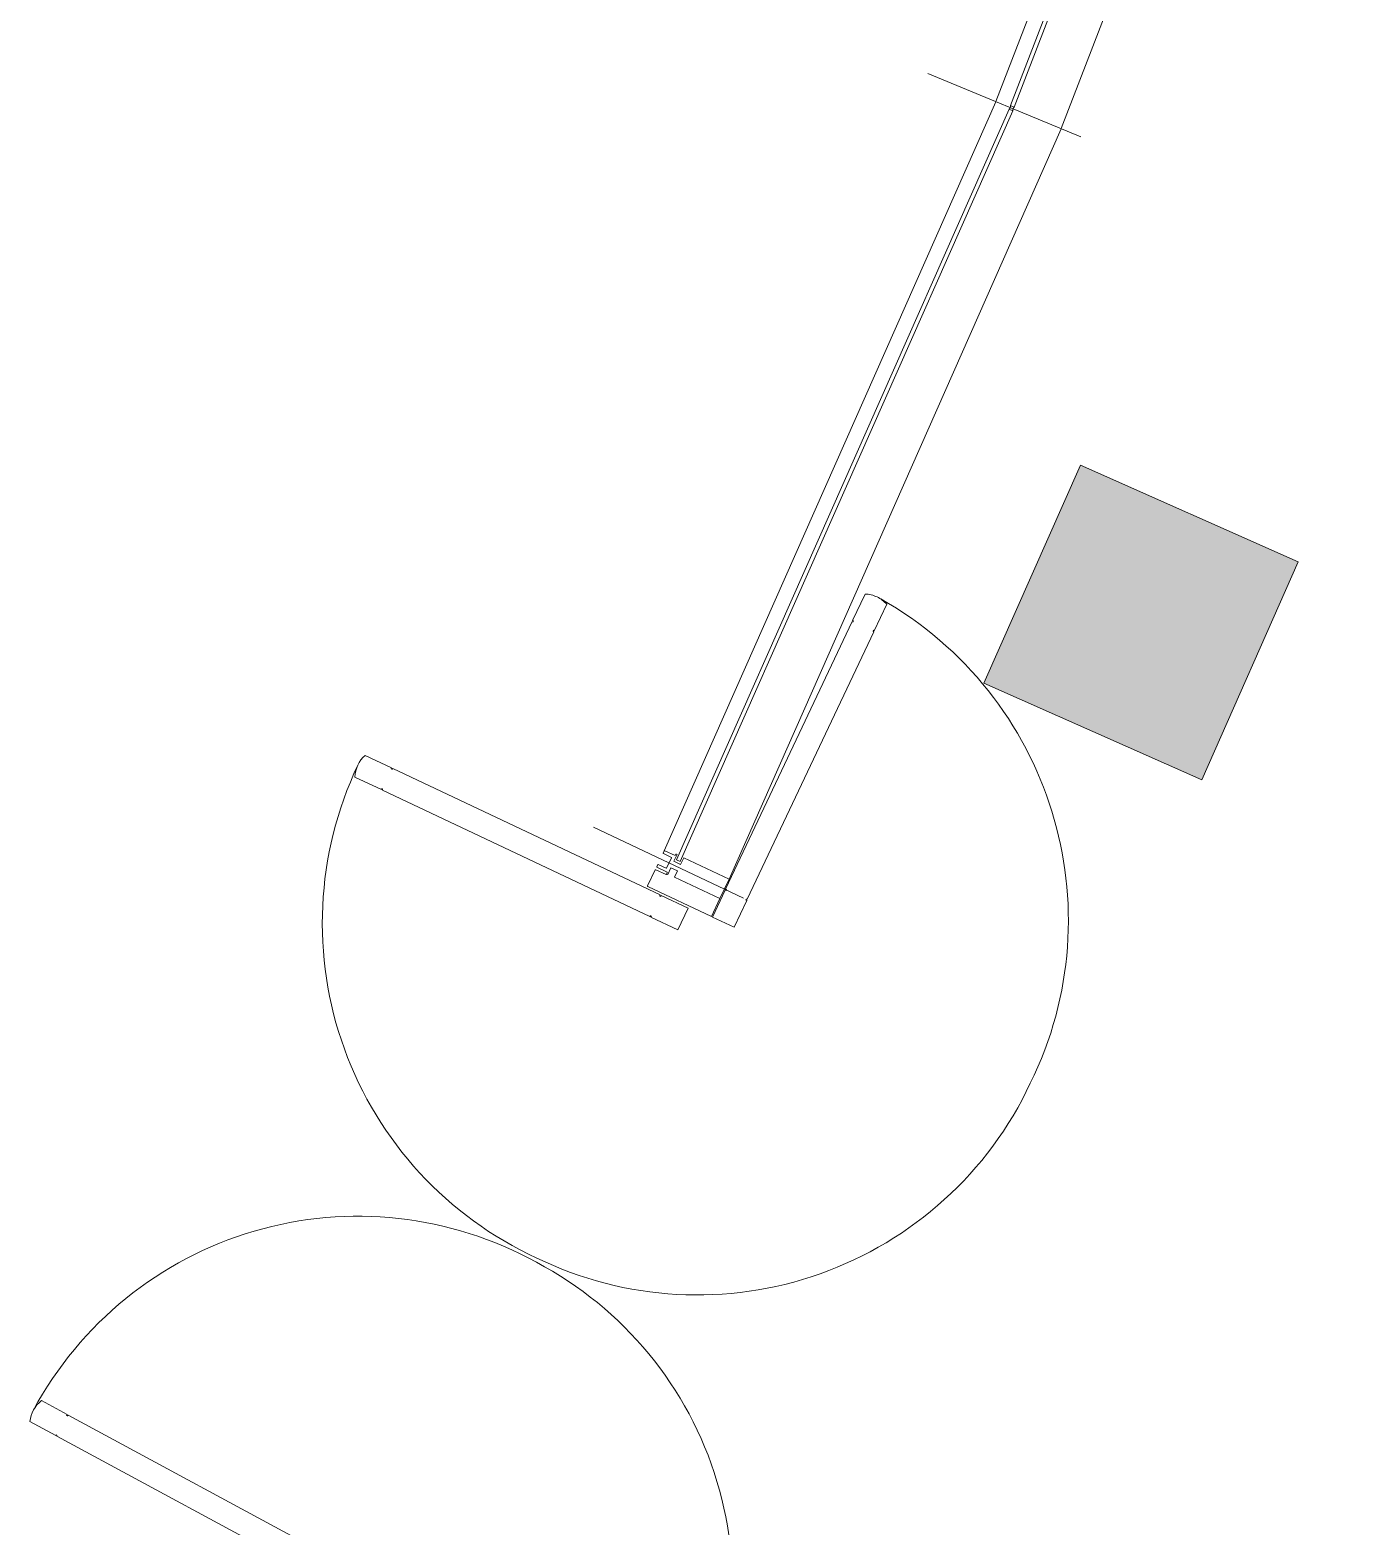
# Model space of a CAD drawing. Header units: centimetres. Extents: x 139057 to 200038, y 34824 to 80516.
# Drawn here: x 174253.3 to 174587.6, y 50750.6 to 51127.4 of the extents above; entities that cross this region are included whole.
import ezdxf

# ---------------------------------------------------------------- set-up
doc = ezdxf.new("R2010")
doc.units = ezdxf.units.CM
doc.header["$LTSCALE"] = 100
doc.linetypes.add('CENTER', pattern=[7, 4, -1, 1, -1])
doc.linetypes.add('HIDDEN', pattern=[0.5, 0.25, -0.25])
doc.layers.add('410_STRUTTURE_001-AM_0', color=7, linetype='Continuous', lineweight=0)
doc.layers.add('441_SERRAMENTI_001-AM_0', color=1, linetype='Continuous', lineweight=0)

msp = doc.modelspace()

# ---------------------------------------------------------------- hatches: boundary and pattern name
at = {"layer": '410_STRUTTURE_001-AM_0'}
msp.add_hatch(color=256, dxfattribs=at).paths.add_polyline_path([(174517.93, 51017.79), (174572.78, 50993.47), (174548.46, 50938.62), (174493.61, 50962.94)])

# ---------------------------------------------------------------- linework, layer by layer
at = {"layer": '410_STRUTTURE_001-AM_0', "elevation": 0}
msp.add_lwpolyline([(174517.93, 51017.79), (174572.78, 50993.47), (174548.46, 50938.62), (174493.61, 50962.94)], close=True, dxfattribs=at)
at = {"layer": '441_SERRAMENTI_001-AM_0'}
for p, q in [((174570.85, 51301.97, 0), (174496.63, 51109.41, 0)), ((174587.61, 51295.98, 0), (174513.09, 51102.62, 0)), ((174413.05, 50920.67, 0), (174496.61, 51109.36, 0)), ((174429.38, 50913.56, 0), (174513.05, 51102.54, 0))]:
    msp.add_line(p, q, dxfattribs=at)
at = {"layer": '441_SERRAMENTI_001-AM_0', "linetype": 'CENTER'}
for p, q in [((174518.02, 51100.52, 0), (174479.43, 51116.5, 0)), ((174433.03, 50908.79, 0), (174395.27, 50926.65, 0))]:
    msp.add_line(p, q, dxfattribs=at)
at = {"layer": '441_SERRAMENTI_001-AM_0', "elevation": 0}
for points in [[(174574.66, 51301.35), (174500.32, 51108.39), (174574.66, 51301.35), (174575.6, 51301.01), (174501.25, 51108.01), (174500.32, 51108.39)], [(174416.18, 50918.4), (174499.94, 51107.47), (174416.18, 50918.4), (174417.09, 50917.98), (174500.86, 51107.09), (174499.94, 51107.47)]]:
    msp.add_lwpolyline(points, dxfattribs=at)
at = {"layer": '441_SERRAMENTI_001-AM_0', "linetype": 'HIDDEN', "ltscale": 20, "elevation": 0}
msp.add_lwpolyline([(174465.68, 50976.09), (174465.75, 50976.25), (174465.98, 50976.14), (174469.14, 50982.81, 0.201647), (174463.68, 50985.37), (174460.53, 50978.72), (174460.76, 50978.61), (174460.69, 50978.45, -0.342519), (174460.49, 50978.41), (174460.4, 50978.45), (174428.53, 50911.07), (174428.62, 50911.03, -0.342519), (174428.71, 50910.85), (174428.64, 50910.69), (174428.4, 50910.8), (174425.2, 50904.03), (174430.66, 50901.45), (174433.86, 50908.22), (174433.63, 50908.33), (174433.7, 50908.48, -0.347925), (174433.9, 50908.53), (174433.99, 50908.49), (174465.86, 50975.87), (174465.77, 50975.91, -0.342519)], format="xyb", close=True, dxfattribs=at)
for points in [[(174467.59, 50984.13, -0.398076), (174505.29, 50862.16, -0.417928), (174380.94, 50818.15)], [(174298.44, 50648.96, 0.398076), (174419.05, 50690.8, 0.417928), (174380.88, 50817.07)]]:
    msp.add_lwpolyline(points, format="xyb", dxfattribs=at)
at = {"layer": '441_SERRAMENTI_001-AM_0', "elevation": 0}
for points in [[(174344.43, 50941.29), (174344.27, 50941.36), (174344.38, 50941.59), (174337.71, 50944.75, 0.201647), (174335.15, 50939.29), (174341.8, 50936.14), (174341.91, 50936.37), (174342.07, 50936.3, -0.342519), (174342.11, 50936.1), (174342.07, 50936.01), (174409.45, 50904.14), (174409.49, 50904.23, -0.342519), (174409.68, 50904.32), (174409.83, 50904.25), (174409.72, 50904.02), (174416.49, 50900.81), (174419.07, 50906.27), (174412.3, 50909.47), (174412.19, 50909.24), (174412.04, 50909.31, -0.347925), (174411.99, 50909.51), (174412.03, 50909.6), (174344.65, 50941.47), (174344.61, 50941.38, -0.342519)], [(174260.03, 50773.57), (174259.88, 50773.66), (174259.76, 50773.43), (174253.26, 50776.94, -0.201647), (174256.15, 50782.24), (174262.62, 50778.74), (174262.5, 50778.51), (174262.65, 50778.43, 0.342519), (174262.84, 50778.51), (174262.89, 50778.6), (174328.47, 50743.17), (174328.42, 50743.09, 0.342519), (174328.46, 50742.89), (174328.61, 50742.8), (174328.73, 50743.03), (174335.32, 50739.47), (174332.45, 50734.16), (174325.86, 50737.72), (174325.98, 50737.95), (174325.83, 50738.03, 0.347925), (174325.65, 50737.95), (174325.6, 50737.87), (174260.02, 50773.29), (174260.07, 50773.37, 0.342519)]]:
    msp.add_lwpolyline(points, format="xyb", close=True, dxfattribs=at)
for points in [[(174415.76, 50914.24), (174415.68, 50914.07), (174427.07, 50908.68), (174429.38, 50913.56), (174417.99, 50918.95), (174417.2, 50917.28), (174415.52, 50918.07), (174416.33, 50919.79), (174416.13, 50919.88, 0.414214), (174416, 50919.84), (174415.84, 50919.52, -0.414214), (174415.78, 50919.49), (174413.18, 50920.72, 0.414214), (174413.05, 50920.67), (174412.79, 50920.13, 0.414214), (174412.84, 50920), (174414.88, 50919.03, -0.414214), (174414.9, 50918.97), (174413.66, 50916.35, -0.414214), (174413.59, 50916.32), (174411.56, 50917.28, 0.414214), (174411.43, 50917.24), (174411.17, 50916.69, 0.414214), (174411.22, 50916.56), (174413.81, 50915.33, -0.414214), (174413.83, 50915.27), (174413.69, 50914.95, 0.41791), (174413.73, 50914.82), (174413.94, 50914.72), (174414.75, 50916.43), (174416.42, 50915.64), (174415.68, 50914.07)], [(174427.07, 50908.68), (174424.93, 50904.16), (174408.93, 50911.73, -0.414214), (174408.88, 50911.86), (174410.79, 50915.88, -0.414214), (174410.92, 50915.93), (174413.51, 50914.7, 0.414214), (174413.58, 50914.73), (174413.69, 50914.95)]]:
    msp.add_lwpolyline(points, format="xyb", dxfattribs=at)
at = {"layer": '441_SERRAMENTI_001-AM_0'}
for centre, radius, start, end in [((174499.29, 51108.28, 0), 1.04, 308.7804, 6.2432), ((174502.09, 51107.12, 0), 1.23, 133.4664, 181.5571)]:
    msp.add_arc(centre, radius, start, end, dxfattribs=at)
at = {"layer": '441_SERRAMENTI_001-AM_0', "linetype": 'HIDDEN', "ltscale": 20}
for centre, radius, start, end in [((174419.75, 50902.48, 0), 92.83, 154.6273, 245.2795), ((174335.91, 50735.82, 0), 92.86, 61.0488, 151.6866)]:
    msp.add_arc(centre, radius, start, end, dxfattribs=at)

doc.saveas('drawing.dxf')
